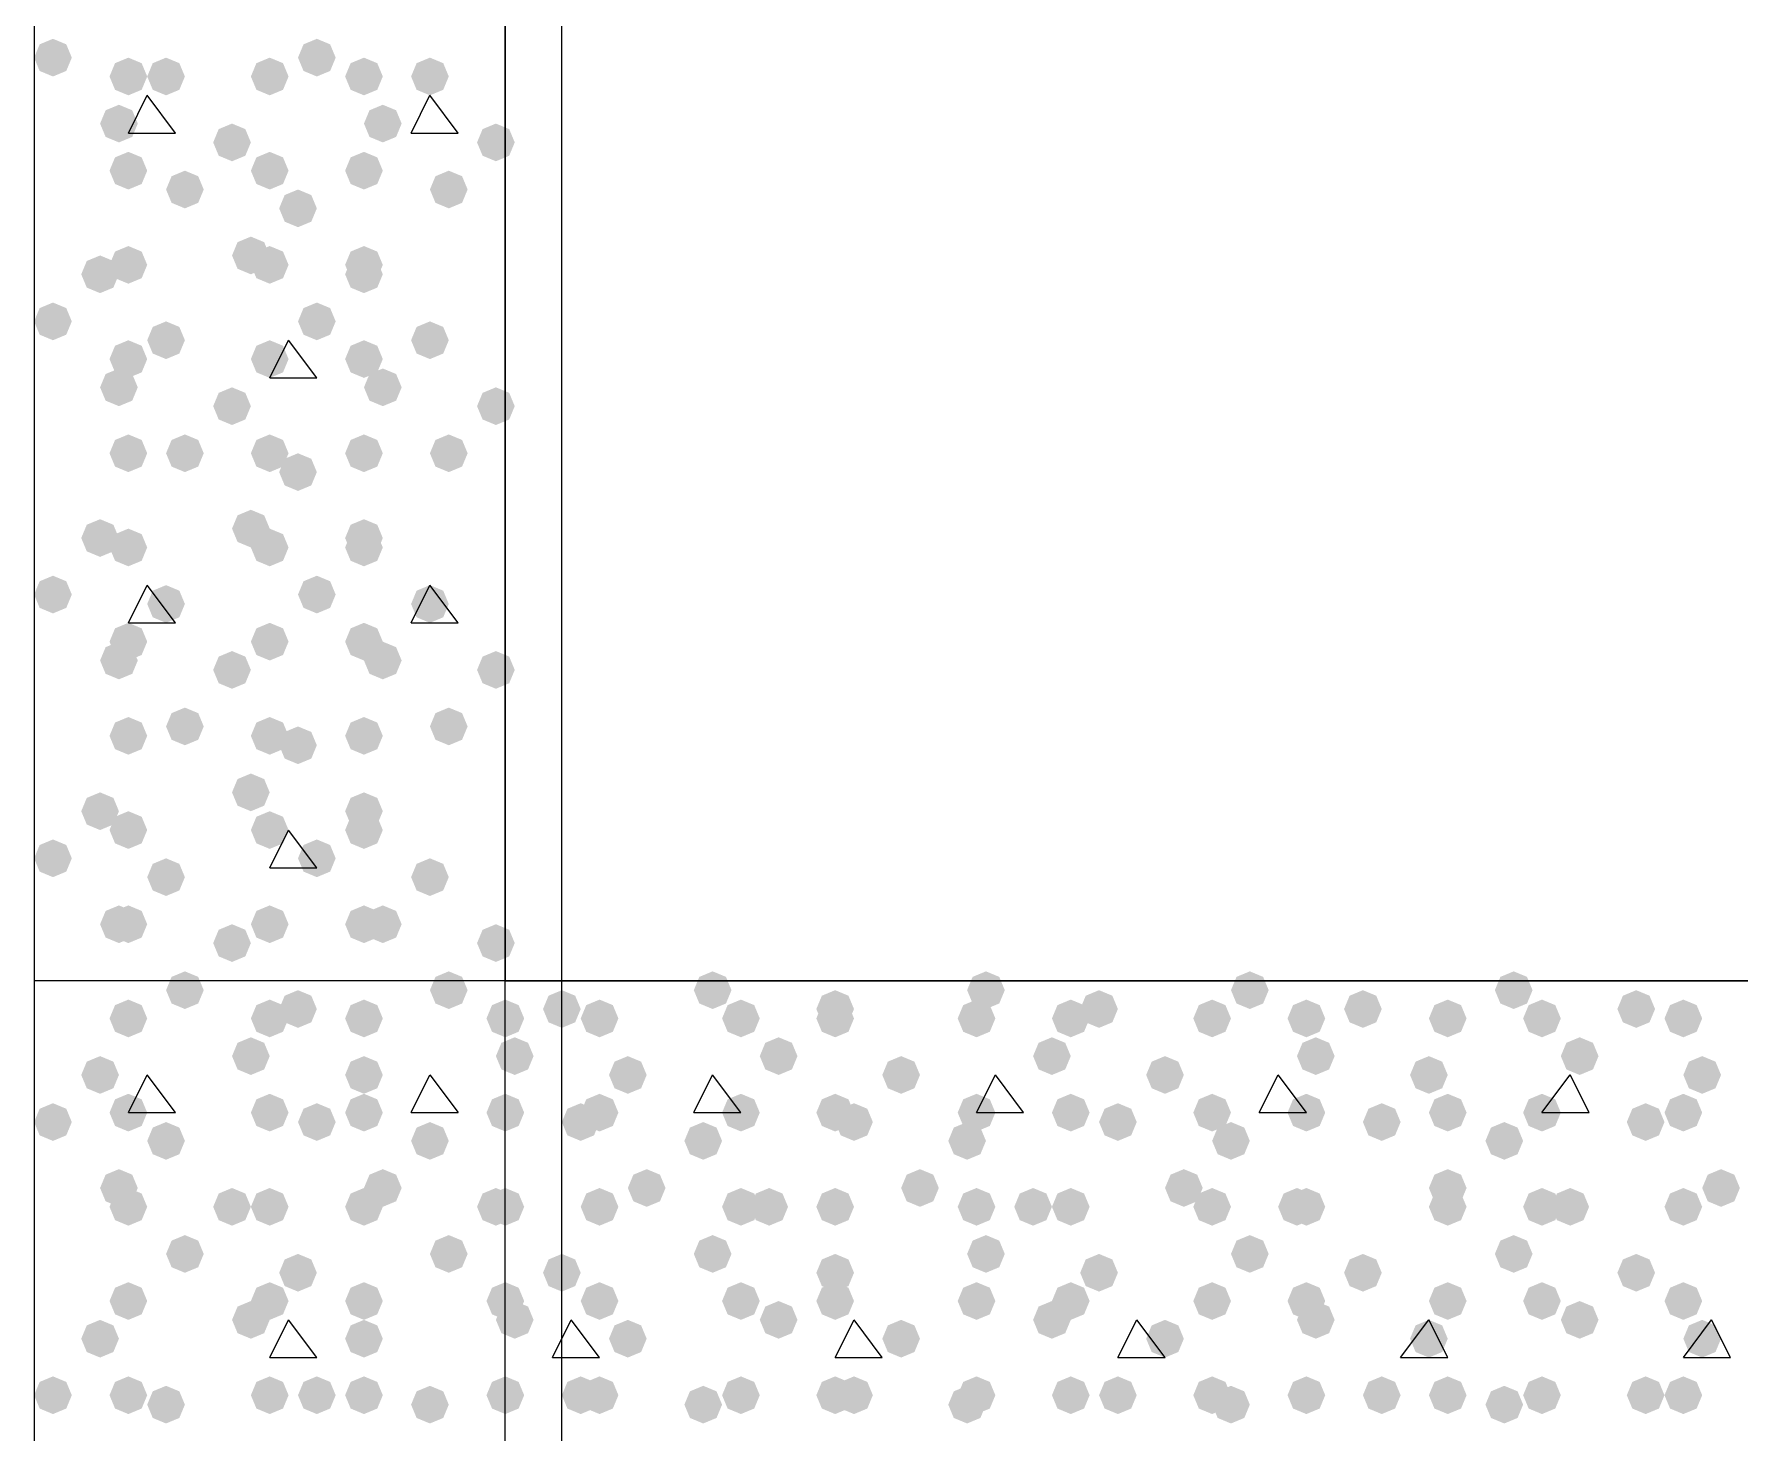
# Model space of a CAD drawing. Header units: millimetres. Extents: x 0 to 420, y 0 to 297.
# Drawn here: x 32.34 to 40.01, y 162.35 to 168.63 of the extents above; entities that cross this region are included whole.
import ezdxf

# ---------------------------------------------------------------- set-up
doc = ezdxf.new("R2010")
doc.units = ezdxf.units.MM
doc.layers.get('0').update_dxf_attribs({"linetype": 'CONTINUOUS'})

msp = doc.modelspace()

# ---------------------------------------------------------------- hatches: boundary and pattern name
at = {"true_color": 0x000008}
for points in [[(32.512, 168.529), (32.487129, 168.469204), (32.427333, 168.444333), (32.367538, 168.469204), (32.342667, 168.529), (32.367537, 168.588796), (32.427333, 168.613667), (32.487129, 168.588796)], [(33.697333, 168.529), (33.672463, 168.469204), (33.612667, 168.444333), (33.552871, 168.469204), (33.528, 168.529), (33.552871, 168.588796), (33.612667, 168.613667), (33.672462, 168.588796)], [(32.850667, 168.444333), (32.825796, 168.384537), (32.766, 168.359667), (32.706204, 168.384537), (32.681333, 168.444333), (32.706204, 168.504129), (32.766, 168.529), (32.825796, 168.504129)], [(33.02, 168.444333), (32.995129, 168.384537), (32.935333, 168.359667), (32.875538, 168.384537), (32.850667, 168.444333), (32.875537, 168.504129), (32.935333, 168.529), (32.995129, 168.504129)], [(33.485667, 168.444333), (33.460796, 168.384537), (33.401, 168.359667), (33.341204, 168.384537), (33.316333, 168.444333), (33.341204, 168.504129), (33.401, 168.529), (33.460796, 168.504129)], [(33.909, 168.444333), (33.884129, 168.384537), (33.824333, 168.359667), (33.764538, 168.384537), (33.739667, 168.444333), (33.764537, 168.504129), (33.824333, 168.529), (33.884129, 168.504129)], [(34.205333, 168.444333), (34.180463, 168.384537), (34.120667, 168.359667), (34.060871, 168.384537), (34.036, 168.444333), (34.060871, 168.504129), (34.120667, 168.529), (34.180462, 168.504129)], [(32.808333, 168.232667), (32.783463, 168.172871), (32.723667, 168.148), (32.663871, 168.172871), (32.639, 168.232667), (32.663871, 168.292462), (32.723667, 168.317333), (32.783462, 168.292463)], [(33.993667, 168.232667), (33.968796, 168.172871), (33.909, 168.148), (33.849204, 168.172871), (33.824333, 168.232667), (33.849204, 168.292462), (33.909, 168.317333), (33.968796, 168.292463)], [(33.316333, 168.148), (33.291463, 168.088204), (33.231667, 168.063333), (33.171871, 168.088204), (33.147, 168.148), (33.171871, 168.207796), (33.231667, 168.232667), (33.291462, 168.207796)], [(34.501667, 168.148), (34.476796, 168.088204), (34.417, 168.063333), (34.357204, 168.088204), (34.332333, 168.148), (34.357204, 168.207796), (34.417, 168.232667), (34.476796, 168.207796)], [(32.850667, 168.021), (32.825796, 167.961204), (32.766, 167.936333), (32.706204, 167.961204), (32.681333, 168.021), (32.706204, 168.080796), (32.766, 168.105667), (32.825796, 168.080796)], [(33.485667, 168.021), (33.460796, 167.961204), (33.401, 167.936333), (33.341204, 167.961204), (33.316333, 168.021), (33.341204, 168.080796), (33.401, 168.105667), (33.460796, 168.080796)], [(33.909, 168.021), (33.884129, 167.961204), (33.824333, 167.936333), (33.764538, 167.961204), (33.739667, 168.021), (33.764537, 168.080796), (33.824333, 168.105667), (33.884129, 168.080796)], [(33.104667, 167.936333), (33.079796, 167.876537), (33.02, 167.851667), (32.960204, 167.876537), (32.935333, 167.936333), (32.960204, 167.996129), (33.02, 168.021), (33.079796, 167.996129)], [(34.29, 167.936333), (34.265129, 167.876537), (34.205333, 167.851667), (34.145538, 167.876537), (34.120667, 167.936333), (34.145537, 167.996129), (34.205333, 168.021), (34.265129, 167.996129)], [(33.612667, 167.851667), (33.587796, 167.791871), (33.528, 167.767), (33.468204, 167.791871), (33.443333, 167.851667), (33.468204, 167.911462), (33.528, 167.936333), (33.587796, 167.911463)], [(32.850667, 167.597667), (32.825796, 167.537871), (32.766, 167.513), (32.706204, 167.537871), (32.681333, 167.597667), (32.706204, 167.657462), (32.766, 167.682333), (32.825796, 167.657463)], [(33.401, 167.64), (33.376129, 167.580204), (33.316333, 167.555333), (33.256537, 167.580204), (33.231667, 167.64), (33.256537, 167.699796), (33.316333, 167.724667), (33.376129, 167.699796)], [(33.485667, 167.597667), (33.460796, 167.537871), (33.401, 167.513), (33.341204, 167.537871), (33.316333, 167.597667), (33.341204, 167.657462), (33.401, 167.682333), (33.460796, 167.657463)], [(33.909, 167.597667), (33.884129, 167.537871), (33.824333, 167.513), (33.764538, 167.537871), (33.739667, 167.597667), (33.764537, 167.657462), (33.824333, 167.682333), (33.884129, 167.657463)], [(32.723667, 167.555333), (32.698796, 167.495537), (32.639, 167.470667), (32.579204, 167.495537), (32.554333, 167.555333), (32.579204, 167.615129), (32.639, 167.64), (32.698796, 167.615129)], [(33.909, 167.555333), (33.884129, 167.495537), (33.824333, 167.470667), (33.764538, 167.495537), (33.739667, 167.555333), (33.764537, 167.615129), (33.824333, 167.64), (33.884129, 167.615129)], [(32.512, 167.343667), (32.487129, 167.283871), (32.427333, 167.259), (32.367538, 167.283871), (32.342667, 167.343667), (32.367537, 167.403462), (32.427333, 167.428333), (32.487129, 167.403463)], [(33.697333, 167.343667), (33.672463, 167.283871), (33.612667, 167.259), (33.552871, 167.283871), (33.528, 167.343667), (33.552871, 167.403462), (33.612667, 167.428333), (33.672462, 167.403463)], [(33.02, 167.259), (32.995129, 167.199204), (32.935333, 167.174333), (32.875538, 167.199204), (32.850667, 167.259), (32.875537, 167.318796), (32.935333, 167.343667), (32.995129, 167.318796)], [(34.205333, 167.259), (34.180463, 167.199204), (34.120667, 167.174333), (34.060871, 167.199204), (34.036, 167.259), (34.060871, 167.318796), (34.120667, 167.343667), (34.180462, 167.318796)], [(32.850667, 167.174333), (32.825796, 167.114537), (32.766, 167.089667), (32.706204, 167.114537), (32.681333, 167.174333), (32.706204, 167.234129), (32.766, 167.259), (32.825796, 167.234129)], [(33.485667, 167.174333), (33.460796, 167.114537), (33.401, 167.089667), (33.341204, 167.114537), (33.316333, 167.174333), (33.341204, 167.234129), (33.401, 167.259), (33.460796, 167.234129)], [(33.909, 167.174333), (33.884129, 167.114537), (33.824333, 167.089667), (33.764538, 167.114537), (33.739667, 167.174333), (33.764537, 167.234129), (33.824333, 167.259), (33.884129, 167.234129)], [(32.808333, 167.047333), (32.783463, 166.987537), (32.723667, 166.962667), (32.663871, 166.987537), (32.639, 167.047333), (32.663871, 167.107129), (32.723667, 167.132), (32.783462, 167.107129)], [(33.993667, 167.047333), (33.968796, 166.987537), (33.909, 166.962667), (33.849204, 166.987537), (33.824333, 167.047333), (33.849204, 167.107129), (33.909, 167.132), (33.968796, 167.107129)], [(33.316333, 166.962667), (33.291463, 166.902871), (33.231667, 166.878), (33.171871, 166.902871), (33.147, 166.962667), (33.171871, 167.022462), (33.231667, 167.047333), (33.291462, 167.022463)], [(34.501667, 166.962667), (34.476796, 166.902871), (34.417, 166.878), (34.357204, 166.902871), (34.332333, 166.962667), (34.357204, 167.022462), (34.417, 167.047333), (34.476796, 167.022463)], [(32.850667, 166.751), (32.825796, 166.691204), (32.766, 166.666333), (32.706204, 166.691204), (32.681333, 166.751), (32.706204, 166.810796), (32.766, 166.835667), (32.825796, 166.810796)], [(33.104667, 166.751), (33.079796, 166.691204), (33.02, 166.666333), (32.960204, 166.691204), (32.935333, 166.751), (32.960204, 166.810796), (33.02, 166.835667), (33.079796, 166.810796)], [(33.485667, 166.751), (33.460796, 166.691204), (33.401, 166.666333), (33.341204, 166.691204), (33.316333, 166.751), (33.341204, 166.810796), (33.401, 166.835667), (33.460796, 166.810796)], [(33.909, 166.751), (33.884129, 166.691204), (33.824333, 166.666333), (33.764538, 166.691204), (33.739667, 166.751), (33.764537, 166.810796), (33.824333, 166.835667), (33.884129, 166.810796)], [(34.29, 166.751), (34.265129, 166.691204), (34.205333, 166.666333), (34.145538, 166.691204), (34.120667, 166.751), (34.145537, 166.810796), (34.205333, 166.835667), (34.265129, 166.810796)], [(33.612667, 166.666333), (33.587796, 166.606537), (33.528, 166.581667), (33.468204, 166.606537), (33.443333, 166.666333), (33.468204, 166.726129), (33.528, 166.751), (33.587796, 166.726129)], [(32.723667, 166.37), (32.698796, 166.310204), (32.639, 166.285333), (32.579204, 166.310204), (32.554333, 166.37), (32.579204, 166.429796), (32.639, 166.454667), (32.698796, 166.429796)], [(33.401, 166.412333), (33.376129, 166.352537), (33.316333, 166.327667), (33.256537, 166.352537), (33.231667, 166.412333), (33.256537, 166.472129), (33.316333, 166.497), (33.376129, 166.472129)], [(33.909, 166.37), (33.884129, 166.310204), (33.824333, 166.285333), (33.764538, 166.310204), (33.739667, 166.37), (33.764537, 166.429796), (33.824333, 166.454667), (33.884129, 166.429796)], [(32.850667, 166.327667), (32.825796, 166.267871), (32.766, 166.243), (32.706204, 166.267871), (32.681333, 166.327667), (32.706204, 166.387462), (32.766, 166.412333), (32.825796, 166.387463)], [(33.485667, 166.327667), (33.460796, 166.267871), (33.401, 166.243), (33.341204, 166.267871), (33.316333, 166.327667), (33.341204, 166.387462), (33.401, 166.412333), (33.460796, 166.387463)], [(33.909, 166.327667), (33.884129, 166.267871), (33.824333, 166.243), (33.764538, 166.267871), (33.739667, 166.327667), (33.764537, 166.387462), (33.824333, 166.412333), (33.884129, 166.387463)], [(32.512, 166.116), (32.487129, 166.056204), (32.427333, 166.031333), (32.367538, 166.056204), (32.342667, 166.116), (32.367537, 166.175796), (32.427333, 166.200667), (32.487129, 166.175796)], [(33.697333, 166.116), (33.672463, 166.056204), (33.612667, 166.031333), (33.552871, 166.056204), (33.528, 166.116), (33.552871, 166.175796), (33.612667, 166.200667), (33.672462, 166.175796)], [(33.02, 166.073667), (32.995129, 166.013871), (32.935333, 165.989), (32.875538, 166.013871), (32.850667, 166.073667), (32.875537, 166.133462), (32.935333, 166.158333), (32.995129, 166.133463)], [(34.205333, 166.073667), (34.180463, 166.013871), (34.120667, 165.989), (34.060871, 166.013871), (34.036, 166.073667), (34.060871, 166.133462), (34.120667, 166.158333), (34.180462, 166.133463)], [(32.850667, 165.904333), (32.825796, 165.844538), (32.766, 165.819667), (32.706204, 165.844538), (32.681333, 165.904333), (32.706204, 165.964129), (32.766, 165.989), (32.825796, 165.964129)], [(33.485667, 165.904333), (33.460796, 165.844538), (33.401, 165.819667), (33.341204, 165.844538), (33.316333, 165.904333), (33.341204, 165.964129), (33.401, 165.989), (33.460796, 165.964129)], [(33.909, 165.904333), (33.884129, 165.844538), (33.824333, 165.819667), (33.764538, 165.844538), (33.739667, 165.904333), (33.764537, 165.964129), (33.824333, 165.989), (33.884129, 165.964129)], [(32.808333, 165.819667), (32.783463, 165.759871), (32.723667, 165.735), (32.663871, 165.759871), (32.639, 165.819667), (32.663871, 165.879462), (32.723667, 165.904333), (32.783462, 165.879463)], [(33.993667, 165.819667), (33.968796, 165.759871), (33.909, 165.735), (33.849204, 165.759871), (33.824333, 165.819667), (33.849204, 165.879462), (33.909, 165.904333), (33.968796, 165.879463)], [(33.316333, 165.777333), (33.291463, 165.717537), (33.231667, 165.692667), (33.171871, 165.717537), (33.147, 165.777333), (33.171871, 165.837129), (33.231667, 165.862), (33.291462, 165.837129)], [(34.501667, 165.777333), (34.476796, 165.717537), (34.417, 165.692667), (34.357204, 165.717537), (34.332333, 165.777333), (34.357204, 165.837129), (34.417, 165.862), (34.476796, 165.837129)], [(33.104667, 165.523333), (33.079796, 165.463537), (33.02, 165.438667), (32.960204, 165.463537), (32.935333, 165.523333), (32.960204, 165.583129), (33.02, 165.608), (33.079796, 165.583129)], [(34.29, 165.523333), (34.265129, 165.463537), (34.205333, 165.438667), (34.145538, 165.463537), (34.120667, 165.523333), (34.145537, 165.583129), (34.205333, 165.608), (34.265129, 165.583129)], [(32.850667, 165.481), (32.825796, 165.421204), (32.766, 165.396333), (32.706204, 165.421204), (32.681333, 165.481), (32.706204, 165.540796), (32.766, 165.565667), (32.825796, 165.540796)], [(33.485667, 165.481), (33.460796, 165.421204), (33.401, 165.396333), (33.341204, 165.421204), (33.316333, 165.481), (33.341204, 165.540796), (33.401, 165.565667), (33.460796, 165.540796)], [(33.612667, 165.438667), (33.587796, 165.378871), (33.528, 165.354), (33.468204, 165.378871), (33.443333, 165.438667), (33.468204, 165.498462), (33.528, 165.523333), (33.587796, 165.498463)], [(33.909, 165.481), (33.884129, 165.421204), (33.824333, 165.396333), (33.764538, 165.421204), (33.739667, 165.481), (33.764537, 165.540796), (33.824333, 165.565667), (33.884129, 165.540796)], [(33.401, 165.227), (33.376129, 165.167204), (33.316333, 165.142333), (33.256537, 165.167204), (33.231667, 165.227), (33.256537, 165.286796), (33.316333, 165.311667), (33.376129, 165.286796)], [(32.723667, 165.142333), (32.698796, 165.082537), (32.639, 165.057667), (32.579204, 165.082537), (32.554333, 165.142333), (32.579204, 165.202129), (32.639, 165.227), (32.698796, 165.202129)], [(33.909, 165.142333), (33.884129, 165.082537), (33.824333, 165.057667), (33.764538, 165.082537), (33.739667, 165.142333), (33.764537, 165.202129), (33.824333, 165.227), (33.884129, 165.202129)], [(32.850667, 165.057667), (32.825796, 164.997871), (32.766, 164.973), (32.706204, 164.997871), (32.681333, 165.057667), (32.706204, 165.117462), (32.766, 165.142333), (32.825796, 165.117463)], [(33.485667, 165.057667), (33.460796, 164.997871), (33.401, 164.973), (33.341204, 164.997871), (33.316333, 165.057667), (33.341204, 165.117462), (33.401, 165.142333), (33.460796, 165.117463)], [(33.909, 165.057667), (33.884129, 164.997871), (33.824333, 164.973), (33.764538, 164.997871), (33.739667, 165.057667), (33.764537, 165.117462), (33.824333, 165.142333), (33.884129, 165.117463)], [(32.512, 164.930667), (32.487129, 164.870871), (32.427333, 164.846), (32.367538, 164.870871), (32.342667, 164.930667), (32.367537, 164.990462), (32.427333, 165.015333), (32.487129, 164.990463)], [(33.697333, 164.930667), (33.672463, 164.870871), (33.612667, 164.846), (33.552871, 164.870871), (33.528, 164.930667), (33.552871, 164.990462), (33.612667, 165.015333), (33.672462, 164.990463)], [(33.02, 164.846), (32.995129, 164.786204), (32.935333, 164.761333), (32.875538, 164.786204), (32.850667, 164.846), (32.875537, 164.905796), (32.935333, 164.930667), (32.995129, 164.905796)], [(34.205333, 164.846), (34.180463, 164.786204), (34.120667, 164.761333), (34.060871, 164.786204), (34.036, 164.846), (34.060871, 164.905796), (34.120667, 164.930667), (34.180462, 164.905796)], [(32.808333, 164.634333), (32.783463, 164.574537), (32.723667, 164.549667), (32.663871, 164.574537), (32.639, 164.634333), (32.663871, 164.694129), (32.723667, 164.719), (32.783462, 164.694129)], [(32.850667, 164.634333), (32.825796, 164.574537), (32.766, 164.549667), (32.706204, 164.574537), (32.681333, 164.634333), (32.706204, 164.694129), (32.766, 164.719), (32.825796, 164.694129)], [(33.485667, 164.634333), (33.460796, 164.574537), (33.401, 164.549667), (33.341204, 164.574537), (33.316333, 164.634333), (33.341204, 164.694129), (33.401, 164.719), (33.460796, 164.694129)], [(33.909, 164.634333), (33.884129, 164.574537), (33.824333, 164.549667), (33.764538, 164.574537), (33.739667, 164.634333), (33.764537, 164.694129), (33.824333, 164.719), (33.884129, 164.694129)], [(33.993667, 164.634333), (33.968796, 164.574537), (33.909, 164.549667), (33.849204, 164.574537), (33.824333, 164.634333), (33.849204, 164.694129), (33.909, 164.719), (33.968796, 164.694129)], [(33.316333, 164.549667), (33.291463, 164.489871), (33.231667, 164.465), (33.171871, 164.489871), (33.147, 164.549667), (33.171871, 164.609462), (33.231667, 164.634333), (33.291462, 164.609463)], [(34.501667, 164.549667), (34.476796, 164.489871), (34.417, 164.465), (34.357204, 164.489871), (34.332333, 164.549667), (34.357204, 164.609462), (34.417, 164.634333), (34.476796, 164.609463)], [(35.475333, 164.338), (35.450463, 164.278204), (35.390667, 164.253333), (35.330871, 164.278204), (35.306, 164.338), (35.330871, 164.397796), (35.390667, 164.422667), (35.450462, 164.397796)], [(36.703, 164.338), (36.678129, 164.278204), (36.618333, 164.253333), (36.558538, 164.278204), (36.533667, 164.338), (36.558537, 164.397796), (36.618333, 164.422667), (36.678129, 164.397796)], [(37.888333, 164.338), (37.863463, 164.278204), (37.803667, 164.253333), (37.743871, 164.278204), (37.719, 164.338), (37.743871, 164.397796), (37.803667, 164.422667), (37.863462, 164.397796)], [(39.073667, 164.338), (39.048796, 164.278204), (38.989, 164.253333), (38.929204, 164.278204), (38.904333, 164.338), (38.929204, 164.397796), (38.989, 164.422667), (39.048796, 164.397796)], [(34.544, 164.211), (34.519129, 164.151204), (34.459333, 164.126333), (34.399538, 164.151204), (34.374667, 164.211), (34.399537, 164.270796), (34.459333, 164.295667), (34.519129, 164.270796)], [(34.798, 164.253333), (34.773129, 164.193537), (34.713333, 164.168667), (34.653537, 164.193537), (34.628667, 164.253333), (34.653537, 164.313129), (34.713333, 164.338), (34.773129, 164.313129)], [(34.967333, 164.211), (34.942463, 164.151204), (34.882667, 164.126333), (34.822871, 164.151204), (34.798, 164.211), (34.822871, 164.270796), (34.882667, 164.295667), (34.942462, 164.270796)], [(35.602333, 164.211), (35.577463, 164.151204), (35.517667, 164.126333), (35.457871, 164.151204), (35.433, 164.211), (35.457871, 164.270796), (35.517667, 164.295667), (35.577462, 164.270796)], [(36.025667, 164.253333), (36.000796, 164.193537), (35.941, 164.168667), (35.881204, 164.193537), (35.856333, 164.253333), (35.881204, 164.313129), (35.941, 164.338), (36.000796, 164.313129)], [(36.025667, 164.211), (36.000796, 164.151204), (35.941, 164.126333), (35.881204, 164.151204), (35.856333, 164.211), (35.881204, 164.270796), (35.941, 164.295667), (36.000796, 164.270796)], [(36.660667, 164.211), (36.635796, 164.151204), (36.576, 164.126333), (36.516204, 164.151204), (36.491333, 164.211), (36.516204, 164.270796), (36.576, 164.295667), (36.635796, 164.270796)], [(37.084, 164.211), (37.059129, 164.151204), (36.999333, 164.126333), (36.939538, 164.151204), (36.914667, 164.211), (36.939537, 164.270796), (36.999333, 164.295667), (37.059129, 164.270796)], [(37.211, 164.253333), (37.186129, 164.193537), (37.126333, 164.168667), (37.066537, 164.193537), (37.041667, 164.253333), (37.066537, 164.313129), (37.126333, 164.338), (37.186129, 164.313129)], [(37.719, 164.211), (37.694129, 164.151204), (37.634333, 164.126333), (37.574538, 164.151204), (37.549667, 164.211), (37.574537, 164.270796), (37.634333, 164.295667), (37.694129, 164.270796)], [(38.142333, 164.211), (38.117463, 164.151204), (38.057667, 164.126333), (37.997871, 164.151204), (37.973, 164.211), (37.997871, 164.270796), (38.057667, 164.295667), (38.117462, 164.270796)], [(38.396333, 164.253333), (38.371463, 164.193537), (38.311667, 164.168667), (38.251871, 164.193537), (38.227, 164.253333), (38.251871, 164.313129), (38.311667, 164.338), (38.371462, 164.313129)], [(38.777333, 164.211), (38.752463, 164.151204), (38.692667, 164.126333), (38.632871, 164.151204), (38.608, 164.211), (38.632871, 164.270796), (38.692667, 164.295667), (38.752462, 164.270796)], [(39.200667, 164.211), (39.175796, 164.151204), (39.116, 164.126333), (39.056204, 164.151204), (39.031333, 164.211), (39.056204, 164.270796), (39.116, 164.295667), (39.175796, 164.270796)], [(39.624, 164.253333), (39.599129, 164.193537), (39.539333, 164.168667), (39.479538, 164.193537), (39.454667, 164.253333), (39.479537, 164.313129), (39.539333, 164.338), (39.599129, 164.313129)], [(39.835667, 164.211), (39.810796, 164.151204), (39.751, 164.126333), (39.691204, 164.151204), (39.666333, 164.211), (39.691204, 164.270796), (39.751, 164.295667), (39.810796, 164.270796)], [(34.586333, 164.041667), (34.561462, 163.981871), (34.501667, 163.957), (34.441871, 163.981871), (34.417, 164.041667), (34.441871, 164.101462), (34.501667, 164.126333), (34.561462, 164.101463)], [(35.771667, 164.041667), (35.746796, 163.981871), (35.687, 163.957), (35.627204, 163.981871), (35.602333, 164.041667), (35.627204, 164.101462), (35.687, 164.126333), (35.746796, 164.101463)], [(36.999333, 164.041667), (36.974462, 163.981871), (36.914667, 163.957), (36.854871, 163.981871), (36.83, 164.041667), (36.854871, 164.101462), (36.914667, 164.126333), (36.974462, 164.101463)], [(38.184667, 164.041667), (38.159796, 163.981871), (38.1, 163.957), (38.040204, 163.981871), (38.015333, 164.041667), (38.040204, 164.101462), (38.1, 164.126333), (38.159796, 164.101463)], [(39.37, 164.041667), (39.345129, 163.981871), (39.285333, 163.957), (39.225538, 163.981871), (39.200667, 164.041667), (39.225537, 164.101462), (39.285333, 164.126333), (39.345129, 164.101463)], [(35.094333, 163.957), (35.069462, 163.897204), (35.009667, 163.872333), (34.949871, 163.897204), (34.925, 163.957), (34.949871, 164.016796), (35.009667, 164.041667), (35.069462, 164.016796)], [(36.322, 163.957), (36.297129, 163.897204), (36.237333, 163.872333), (36.177538, 163.897204), (36.152667, 163.957), (36.177537, 164.016796), (36.237333, 164.041667), (36.297129, 164.016796)], [(37.507333, 163.957), (37.482463, 163.897204), (37.422667, 163.872333), (37.362871, 163.897204), (37.338, 163.957), (37.362871, 164.016796), (37.422667, 164.041667), (37.482462, 164.016796)], [(38.692667, 163.957), (38.667796, 163.897204), (38.608, 163.872333), (38.548204, 163.897204), (38.523333, 163.957), (38.548204, 164.016796), (38.608, 164.041667), (38.667796, 164.016796)], [(39.920333, 163.957), (39.895463, 163.897204), (39.835667, 163.872333), (39.775871, 163.897204), (39.751, 163.957), (39.775871, 164.016796), (39.835667, 164.041667), (39.895462, 164.016796)], [(34.544, 163.787667), (34.519129, 163.727871), (34.459333, 163.703), (34.399538, 163.727871), (34.374667, 163.787667), (34.399537, 163.847462), (34.459333, 163.872333), (34.519129, 163.847463)], [(34.882667, 163.745333), (34.857796, 163.685537), (34.798, 163.660667), (34.738204, 163.685537), (34.713333, 163.745333), (34.738204, 163.805129), (34.798, 163.83), (34.857796, 163.805129)], [(34.967333, 163.787667), (34.942463, 163.727871), (34.882667, 163.703), (34.822871, 163.727871), (34.798, 163.787667), (34.822871, 163.847462), (34.882667, 163.872333), (34.942462, 163.847463)], [(35.602333, 163.787667), (35.577463, 163.727871), (35.517667, 163.703), (35.457871, 163.727871), (35.433, 163.787667), (35.457871, 163.847462), (35.517667, 163.872333), (35.577462, 163.847463)], [(36.025667, 163.787667), (36.000796, 163.727871), (35.941, 163.703), (35.881204, 163.727871), (35.856333, 163.787667), (35.881204, 163.847462), (35.941, 163.872333), (36.000796, 163.847463)], [(36.110333, 163.745333), (36.085463, 163.685537), (36.025667, 163.660667), (35.965871, 163.685537), (35.941, 163.745333), (35.965871, 163.805129), (36.025667, 163.83), (36.085462, 163.805129)], [(36.660667, 163.787667), (36.635796, 163.727871), (36.576, 163.703), (36.516204, 163.727871), (36.491333, 163.787667), (36.516204, 163.847462), (36.576, 163.872333), (36.635796, 163.847463)], [(37.084, 163.787667), (37.059129, 163.727871), (36.999333, 163.703), (36.939538, 163.727871), (36.914667, 163.787667), (36.939537, 163.847462), (36.999333, 163.872333), (37.059129, 163.847463)], [(37.295667, 163.745333), (37.270796, 163.685537), (37.211, 163.660667), (37.151204, 163.685537), (37.126333, 163.745333), (37.151204, 163.805129), (37.211, 163.83), (37.270796, 163.805129)], [(37.719, 163.787667), (37.694129, 163.727871), (37.634333, 163.703), (37.574538, 163.727871), (37.549667, 163.787667), (37.574537, 163.847462), (37.634333, 163.872333), (37.694129, 163.847463)], [(38.142333, 163.787667), (38.117463, 163.727871), (38.057667, 163.703), (37.997871, 163.727871), (37.973, 163.787667), (37.997871, 163.847462), (38.057667, 163.872333), (38.117462, 163.847463)], [(38.481, 163.745333), (38.456129, 163.685537), (38.396333, 163.660667), (38.336537, 163.685537), (38.311667, 163.745333), (38.336537, 163.805129), (38.396333, 163.83), (38.456129, 163.805129)], [(38.777333, 163.787667), (38.752463, 163.727871), (38.692667, 163.703), (38.632871, 163.727871), (38.608, 163.787667), (38.632871, 163.847462), (38.692667, 163.872333), (38.752462, 163.847463)], [(39.200667, 163.787667), (39.175796, 163.727871), (39.116, 163.703), (39.056204, 163.727871), (39.031333, 163.787667), (39.056204, 163.847462), (39.116, 163.872333), (39.175796, 163.847463)], [(39.666333, 163.745333), (39.641462, 163.685537), (39.581667, 163.660667), (39.521871, 163.685537), (39.497, 163.745333), (39.521871, 163.805129), (39.581667, 163.83), (39.641462, 163.805129)], [(39.835667, 163.787667), (39.810796, 163.727871), (39.751, 163.703), (39.691204, 163.727871), (39.666333, 163.787667), (39.691204, 163.847462), (39.751, 163.872333), (39.810796, 163.847463)], [(35.433, 163.660667), (35.408129, 163.600871), (35.348333, 163.576), (35.288537, 163.600871), (35.263667, 163.660667), (35.288537, 163.720462), (35.348333, 163.745333), (35.408129, 163.720463)], [(36.618333, 163.660667), (36.593463, 163.600871), (36.533667, 163.576), (36.473871, 163.600871), (36.449, 163.660667), (36.473871, 163.720462), (36.533667, 163.745333), (36.593462, 163.720463)], [(37.803667, 163.660667), (37.778796, 163.600871), (37.719, 163.576), (37.659204, 163.600871), (37.634333, 163.660667), (37.659204, 163.720462), (37.719, 163.745333), (37.778796, 163.720463)], [(39.031333, 163.660667), (39.006462, 163.600871), (38.946667, 163.576), (38.886871, 163.600871), (38.862, 163.660667), (38.886871, 163.720462), (38.946667, 163.745333), (39.006462, 163.720463)], [(35.179, 163.449), (35.154129, 163.389204), (35.094333, 163.364333), (35.034538, 163.389204), (35.009667, 163.449), (35.034537, 163.508796), (35.094333, 163.533667), (35.154129, 163.508796)], [(36.406667, 163.449), (36.381796, 163.389204), (36.322, 163.364333), (36.262204, 163.389204), (36.237333, 163.449), (36.262204, 163.508796), (36.322, 163.533667), (36.381796, 163.508796)], [(37.592, 163.449), (37.567129, 163.389204), (37.507333, 163.364333), (37.447538, 163.389204), (37.422667, 163.449), (37.447537, 163.508796), (37.507333, 163.533667), (37.567129, 163.508796)], [(38.777333, 163.449), (38.752463, 163.389204), (38.692667, 163.364333), (38.632871, 163.389204), (38.608, 163.449), (38.632871, 163.508796), (38.692667, 163.533667), (38.752462, 163.508796)], [(40.005, 163.449), (39.980129, 163.389204), (39.920333, 163.364333), (39.860538, 163.389204), (39.835667, 163.449), (39.860537, 163.508796), (39.920333, 163.533667), (39.980129, 163.508796)], [(34.544, 163.364333), (34.519129, 163.304537), (34.459333, 163.279667), (34.399538, 163.304537), (34.374667, 163.364333), (34.399537, 163.424129), (34.459333, 163.449), (34.519129, 163.424129)], [(34.967333, 163.364333), (34.942463, 163.304537), (34.882667, 163.279667), (34.822871, 163.304537), (34.798, 163.364333), (34.822871, 163.424129), (34.882667, 163.449), (34.942462, 163.424129)], [(35.602333, 163.364333), (35.577463, 163.304537), (35.517667, 163.279667), (35.457871, 163.304537), (35.433, 163.364333), (35.457871, 163.424129), (35.517667, 163.449), (35.577462, 163.424129)], [(35.729333, 163.364333), (35.704462, 163.304537), (35.644667, 163.279667), (35.584871, 163.304537), (35.56, 163.364333), (35.584871, 163.424129), (35.644667, 163.449), (35.704462, 163.424129)], [(36.025667, 163.364333), (36.000796, 163.304537), (35.941, 163.279667), (35.881204, 163.304537), (35.856333, 163.364333), (35.881204, 163.424129), (35.941, 163.449), (36.000796, 163.424129)], [(36.660667, 163.364333), (36.635796, 163.304537), (36.576, 163.279667), (36.516204, 163.304537), (36.491333, 163.364333), (36.516204, 163.424129), (36.576, 163.449), (36.635796, 163.424129)], [(36.914667, 163.364333), (36.889796, 163.304537), (36.83, 163.279667), (36.770204, 163.304537), (36.745333, 163.364333), (36.770204, 163.424129), (36.83, 163.449), (36.889796, 163.424129)], [(37.084, 163.364333), (37.059129, 163.304537), (36.999333, 163.279667), (36.939538, 163.304537), (36.914667, 163.364333), (36.939537, 163.424129), (36.999333, 163.449), (37.059129, 163.424129)], [(37.719, 163.364333), (37.694129, 163.304537), (37.634333, 163.279667), (37.574538, 163.304537), (37.549667, 163.364333), (37.574537, 163.424129), (37.634333, 163.449), (37.694129, 163.424129)], [(38.1, 163.364333), (38.075129, 163.304537), (38.015333, 163.279667), (37.955538, 163.304537), (37.930667, 163.364333), (37.955537, 163.424129), (38.015333, 163.449), (38.075129, 163.424129)], [(38.142333, 163.364333), (38.117463, 163.304537), (38.057667, 163.279667), (37.997871, 163.304537), (37.973, 163.364333), (37.997871, 163.424129), (38.057667, 163.449), (38.117462, 163.424129)], [(38.777333, 163.364333), (38.752463, 163.304537), (38.692667, 163.279667), (38.632871, 163.304537), (38.608, 163.364333), (38.632871, 163.424129), (38.692667, 163.449), (38.752462, 163.424129)], [(39.200667, 163.364333), (39.175796, 163.304537), (39.116, 163.279667), (39.056204, 163.304537), (39.031333, 163.364333), (39.056204, 163.424129), (39.116, 163.449), (39.175796, 163.424129)], [(39.327667, 163.364333), (39.302796, 163.304537), (39.243, 163.279667), (39.183204, 163.304537), (39.158333, 163.364333), (39.183204, 163.424129), (39.243, 163.449), (39.302796, 163.424129)], [(39.835667, 163.364333), (39.810796, 163.304537), (39.751, 163.279667), (39.691204, 163.304537), (39.666333, 163.364333), (39.691204, 163.424129), (39.751, 163.449), (39.810796, 163.424129)], [(35.475333, 163.152667), (35.450463, 163.092871), (35.390667, 163.068), (35.330871, 163.092871), (35.306, 163.152667), (35.330871, 163.212462), (35.390667, 163.237333), (35.450462, 163.212463)], [(36.703, 163.152667), (36.678129, 163.092871), (36.618333, 163.068), (36.558538, 163.092871), (36.533667, 163.152667), (36.558537, 163.212462), (36.618333, 163.237333), (36.678129, 163.212463)], [(37.888333, 163.152667), (37.863463, 163.092871), (37.803667, 163.068), (37.743871, 163.092871), (37.719, 163.152667), (37.743871, 163.212462), (37.803667, 163.237333), (37.863462, 163.212463)], [(39.073667, 163.152667), (39.048796, 163.092871), (38.989, 163.068), (38.929204, 163.092871), (38.904333, 163.152667), (38.929204, 163.212462), (38.989, 163.237333), (39.048796, 163.212463)], [(34.798, 163.068), (34.773129, 163.008204), (34.713333, 162.983333), (34.653537, 163.008204), (34.628667, 163.068), (34.653537, 163.127796), (34.713333, 163.152667), (34.773129, 163.127796)], [(36.025667, 163.068), (36.000796, 163.008204), (35.941, 162.983333), (35.881204, 163.008204), (35.856333, 163.068), (35.881204, 163.127796), (35.941, 163.152667), (36.000796, 163.127796)], [(37.211, 163.068), (37.186129, 163.008204), (37.126333, 162.983333), (37.066537, 163.008204), (37.041667, 163.068), (37.066537, 163.127796), (37.126333, 163.152667), (37.186129, 163.127796)], [(38.396333, 163.068), (38.371463, 163.008204), (38.311667, 162.983333), (38.251871, 163.008204), (38.227, 163.068), (38.251871, 163.127796), (38.311667, 163.152667), (38.371462, 163.127796)], [(39.624, 163.068), (39.599129, 163.008204), (39.539333, 162.983333), (39.479538, 163.008204), (39.454667, 163.068), (39.479537, 163.127796), (39.539333, 163.152667), (39.599129, 163.127796)], [(34.544, 162.941), (34.519129, 162.881204), (34.459333, 162.856333), (34.399538, 162.881204), (34.374667, 162.941), (34.399537, 163.000796), (34.459333, 163.025667), (34.519129, 163.000796)], [(34.967333, 162.941), (34.942463, 162.881204), (34.882667, 162.856333), (34.822871, 162.881204), (34.798, 162.941), (34.822871, 163.000796), (34.882667, 163.025667), (34.942462, 163.000796)], [(35.602333, 162.941), (35.577463, 162.881204), (35.517667, 162.856333), (35.457871, 162.881204), (35.433, 162.941), (35.457871, 163.000796), (35.517667, 163.025667), (35.577462, 163.000796)], [(36.025667, 162.941), (36.000796, 162.881204), (35.941, 162.856333), (35.881204, 162.881204), (35.856333, 162.941), (35.881204, 163.000796), (35.941, 163.025667), (36.000796, 163.000796)], [(36.660667, 162.941), (36.635796, 162.881204), (36.576, 162.856333), (36.516204, 162.881204), (36.491333, 162.941), (36.516204, 163.000796), (36.576, 163.025667), (36.635796, 163.000796)], [(37.084, 162.941), (37.059129, 162.881204), (36.999333, 162.856333), (36.939538, 162.881204), (36.914667, 162.941), (36.939537, 163.000796), (36.999333, 163.025667), (37.059129, 163.000796)], [(37.719, 162.941), (37.694129, 162.881204), (37.634333, 162.856333), (37.574538, 162.881204), (37.549667, 162.941), (37.574537, 163.000796), (37.634333, 163.025667), (37.694129, 163.000796)], [(38.142333, 162.941), (38.117463, 162.881204), (38.057667, 162.856333), (37.997871, 162.881204), (37.973, 162.941), (37.997871, 163.000796), (38.057667, 163.025667), (38.117462, 163.000796)], [(38.777333, 162.941), (38.752463, 162.881204), (38.692667, 162.856333), (38.632871, 162.881204), (38.608, 162.941), (38.632871, 163.000796), (38.692667, 163.025667), (38.752462, 163.000796)], [(39.200667, 162.941), (39.175796, 162.881204), (39.116, 162.856333), (39.056204, 162.881204), (39.031333, 162.941), (39.056204, 163.000796), (39.116, 163.025667), (39.175796, 163.000796)], [(39.835667, 162.941), (39.810796, 162.881204), (39.751, 162.856333), (39.691204, 162.881204), (39.666333, 162.941), (39.691204, 163.000796), (39.751, 163.025667), (39.810796, 163.000796)], [(34.586333, 162.856333), (34.561462, 162.796537), (34.501667, 162.771667), (34.441871, 162.796537), (34.417, 162.856333), (34.441871, 162.916129), (34.501667, 162.941), (34.561462, 162.916129)], [(35.771667, 162.856333), (35.746796, 162.796537), (35.687, 162.771667), (35.627204, 162.796537), (35.602333, 162.856333), (35.627204, 162.916129), (35.687, 162.941), (35.746796, 162.916129)], [(36.999333, 162.856333), (36.974462, 162.796537), (36.914667, 162.771667), (36.854871, 162.796537), (36.83, 162.856333), (36.854871, 162.916129), (36.914667, 162.941), (36.974462, 162.916129)], [(38.184667, 162.856333), (38.159796, 162.796537), (38.1, 162.771667), (38.040204, 162.796537), (38.015333, 162.856333), (38.040204, 162.916129), (38.1, 162.941), (38.159796, 162.916129)], [(39.37, 162.856333), (39.345129, 162.796537), (39.285333, 162.771667), (39.225538, 162.796537), (39.200667, 162.856333), (39.225537, 162.916129), (39.285333, 162.941), (39.345129, 162.916129)], [(35.094333, 162.771667), (35.069462, 162.711871), (35.009667, 162.687), (34.949871, 162.711871), (34.925, 162.771667), (34.949871, 162.831462), (35.009667, 162.856333), (35.069462, 162.831463)], [(36.322, 162.771667), (36.297129, 162.711871), (36.237333, 162.687), (36.177538, 162.711871), (36.152667, 162.771667), (36.177537, 162.831462), (36.237333, 162.856333), (36.297129, 162.831463)], [(37.507333, 162.771667), (37.482463, 162.711871), (37.422667, 162.687), (37.362871, 162.711871), (37.338, 162.771667), (37.362871, 162.831462), (37.422667, 162.856333), (37.482462, 162.831463)], [(38.692667, 162.771667), (38.667796, 162.711871), (38.608, 162.687), (38.548204, 162.711871), (38.523333, 162.771667), (38.548204, 162.831462), (38.608, 162.856333), (38.667796, 162.831463)], [(39.920333, 162.771667), (39.895463, 162.711871), (39.835667, 162.687), (39.775871, 162.711871), (39.751, 162.771667), (39.775871, 162.831462), (39.835667, 162.856333), (39.895462, 162.831463)], [(34.544, 162.517667), (34.519129, 162.457871), (34.459333, 162.433), (34.399538, 162.457871), (34.374667, 162.517667), (34.399537, 162.577462), (34.459333, 162.602333), (34.519129, 162.577463)], [(34.882667, 162.517667), (34.857796, 162.457871), (34.798, 162.433), (34.738204, 162.457871), (34.713333, 162.517667), (34.738204, 162.577462), (34.798, 162.602333), (34.857796, 162.577463)], [(34.967333, 162.517667), (34.942463, 162.457871), (34.882667, 162.433), (34.822871, 162.457871), (34.798, 162.517667), (34.822871, 162.577462), (34.882667, 162.602333), (34.942462, 162.577463)], [(35.602333, 162.517667), (35.577463, 162.457871), (35.517667, 162.433), (35.457871, 162.457871), (35.433, 162.517667), (35.457871, 162.577462), (35.517667, 162.602333), (35.577462, 162.577463)], [(36.025667, 162.517667), (36.000796, 162.457871), (35.941, 162.433), (35.881204, 162.457871), (35.856333, 162.517667), (35.881204, 162.577462), (35.941, 162.602333), (36.000796, 162.577463)], [(36.110333, 162.517667), (36.085463, 162.457871), (36.025667, 162.433), (35.965871, 162.457871), (35.941, 162.517667), (35.965871, 162.577462), (36.025667, 162.602333), (36.085462, 162.577463)], [(36.660667, 162.517667), (36.635796, 162.457871), (36.576, 162.433), (36.516204, 162.457871), (36.491333, 162.517667), (36.516204, 162.577462), (36.576, 162.602333), (36.635796, 162.577463)], [(37.084, 162.517667), (37.059129, 162.457871), (36.999333, 162.433), (36.939538, 162.457871), (36.914667, 162.517667), (36.939537, 162.577462), (36.999333, 162.602333), (37.059129, 162.577463)], [(37.295667, 162.517667), (37.270796, 162.457871), (37.211, 162.433), (37.151204, 162.457871), (37.126333, 162.517667), (37.151204, 162.577462), (37.211, 162.602333), (37.270796, 162.577463)], [(37.719, 162.517667), (37.694129, 162.457871), (37.634333, 162.433), (37.574538, 162.457871), (37.549667, 162.517667), (37.574537, 162.577462), (37.634333, 162.602333), (37.694129, 162.577463)], [(38.142333, 162.517667), (38.117463, 162.457871), (38.057667, 162.433), (37.997871, 162.457871), (37.973, 162.517667), (37.997871, 162.577462), (38.057667, 162.602333), (38.117462, 162.577463)], [(38.481, 162.517667), (38.456129, 162.457871), (38.396333, 162.433), (38.336537, 162.457871), (38.311667, 162.517667), (38.336537, 162.577462), (38.396333, 162.602333), (38.456129, 162.577463)], [(38.777333, 162.517667), (38.752463, 162.457871), (38.692667, 162.433), (38.632871, 162.457871), (38.608, 162.517667), (38.632871, 162.577462), (38.692667, 162.602333), (38.752462, 162.577463)], [(39.200667, 162.517667), (39.175796, 162.457871), (39.116, 162.433), (39.056204, 162.457871), (39.031333, 162.517667), (39.056204, 162.577462), (39.116, 162.602333), (39.175796, 162.577463)], [(39.666333, 162.517667), (39.641462, 162.457871), (39.581667, 162.433), (39.521871, 162.457871), (39.497, 162.517667), (39.521871, 162.577462), (39.581667, 162.602333), (39.641462, 162.577463)], [(39.835667, 162.517667), (39.810796, 162.457871), (39.751, 162.433), (39.691204, 162.457871), (39.666333, 162.517667), (39.691204, 162.577462), (39.751, 162.602333), (39.810796, 162.577463)], [(35.433, 162.475333), (35.408129, 162.415537), (35.348333, 162.390667), (35.288537, 162.415537), (35.263667, 162.475333), (35.288537, 162.535129), (35.348333, 162.56), (35.408129, 162.535129)], [(36.618333, 162.475333), (36.593463, 162.415537), (36.533667, 162.390667), (36.473871, 162.415537), (36.449, 162.475333), (36.473871, 162.535129), (36.533667, 162.56), (36.593462, 162.535129)], [(37.803667, 162.475333), (37.778796, 162.415537), (37.719, 162.390667), (37.659204, 162.415537), (37.634333, 162.475333), (37.659204, 162.535129), (37.719, 162.56), (37.778796, 162.535129)], [(39.031333, 162.475333), (39.006462, 162.415537), (38.946667, 162.390667), (38.886871, 162.415537), (38.862, 162.475333), (38.886871, 162.535129), (38.946667, 162.56), (39.006462, 162.535129)]]:
    msp.add_hatch(color=0, dxfattribs=at).paths.add_polyline_path(points, flags=0)
at = {"true_color": 0x000007}
for points in [[(33.104667, 164.338), (33.079796, 164.278204), (33.02, 164.253333), (32.960204, 164.278204), (32.935333, 164.338), (32.960204, 164.397796), (33.02, 164.422667), (33.079796, 164.397796)], [(34.29, 164.338), (34.265129, 164.278204), (34.205333, 164.253333), (34.145538, 164.278204), (34.120667, 164.338), (34.145537, 164.397796), (34.205333, 164.422667), (34.265129, 164.397796)], [(32.850667, 164.211), (32.825796, 164.151204), (32.766, 164.126333), (32.706204, 164.151204), (32.681333, 164.211), (32.706204, 164.270796), (32.766, 164.295667), (32.825796, 164.270796)], [(33.485667, 164.211), (33.460796, 164.151204), (33.401, 164.126333), (33.341204, 164.151204), (33.316333, 164.211), (33.341204, 164.270796), (33.401, 164.295667), (33.460796, 164.270796)], [(33.612667, 164.253333), (33.587796, 164.193537), (33.528, 164.168667), (33.468204, 164.193537), (33.443333, 164.253333), (33.468204, 164.313129), (33.528, 164.338), (33.587796, 164.313129)], [(33.909, 164.211), (33.884129, 164.151204), (33.824333, 164.126333), (33.764538, 164.151204), (33.739667, 164.211), (33.764537, 164.270796), (33.824333, 164.295667), (33.884129, 164.270796)], [(33.401, 164.041667), (33.376129, 163.981871), (33.316333, 163.957), (33.256537, 163.981871), (33.231667, 164.041667), (33.256537, 164.101462), (33.316333, 164.126333), (33.376129, 164.101463)], [(32.723667, 163.957), (32.698796, 163.897204), (32.639, 163.872333), (32.579204, 163.897204), (32.554333, 163.957), (32.579204, 164.016796), (32.639, 164.041667), (32.698796, 164.016796)], [(33.909, 163.957), (33.884129, 163.897204), (33.824333, 163.872333), (33.764538, 163.897204), (33.739667, 163.957), (33.764537, 164.016796), (33.824333, 164.041667), (33.884129, 164.016796)], [(32.512, 163.745333), (32.487129, 163.685537), (32.427333, 163.660667), (32.367538, 163.685537), (32.342667, 163.745333), (32.367537, 163.805129), (32.427333, 163.83), (32.487129, 163.805129)], [(32.850667, 163.787667), (32.825796, 163.727871), (32.766, 163.703), (32.706204, 163.727871), (32.681333, 163.787667), (32.706204, 163.847462), (32.766, 163.872333), (32.825796, 163.847463)], [(33.485667, 163.787667), (33.460796, 163.727871), (33.401, 163.703), (33.341204, 163.727871), (33.316333, 163.787667), (33.341204, 163.847462), (33.401, 163.872333), (33.460796, 163.847463)], [(33.697333, 163.745333), (33.672463, 163.685537), (33.612667, 163.660667), (33.552871, 163.685537), (33.528, 163.745333), (33.552871, 163.805129), (33.612667, 163.83), (33.672462, 163.805129)], [(33.909, 163.787667), (33.884129, 163.727871), (33.824333, 163.703), (33.764538, 163.727871), (33.739667, 163.787667), (33.764537, 163.847462), (33.824333, 163.872333), (33.884129, 163.847463)], [(33.02, 163.660667), (32.995129, 163.600871), (32.935333, 163.576), (32.875538, 163.600871), (32.850667, 163.660667), (32.875537, 163.720462), (32.935333, 163.745333), (32.995129, 163.720463)], [(34.205333, 163.660667), (34.180463, 163.600871), (34.120667, 163.576), (34.060871, 163.600871), (34.036, 163.660667), (34.060871, 163.720462), (34.120667, 163.745333), (34.180462, 163.720463)], [(32.808333, 163.449), (32.783463, 163.389204), (32.723667, 163.364333), (32.663871, 163.389204), (32.639, 163.449), (32.663871, 163.508796), (32.723667, 163.533667), (32.783462, 163.508796)], [(33.993667, 163.449), (33.968796, 163.389204), (33.909, 163.364333), (33.849204, 163.389204), (33.824333, 163.449), (33.849204, 163.508796), (33.909, 163.533667), (33.968796, 163.508796)], [(32.850667, 163.364333), (32.825796, 163.304537), (32.766, 163.279667), (32.706204, 163.304537), (32.681333, 163.364333), (32.706204, 163.424129), (32.766, 163.449), (32.825796, 163.424129)], [(33.316333, 163.364333), (33.291463, 163.304537), (33.231667, 163.279667), (33.171871, 163.304537), (33.147, 163.364333), (33.171871, 163.424129), (33.231667, 163.449), (33.291462, 163.424129)], [(33.485667, 163.364333), (33.460796, 163.304537), (33.401, 163.279667), (33.341204, 163.304537), (33.316333, 163.364333), (33.341204, 163.424129), (33.401, 163.449), (33.460796, 163.424129)], [(33.909, 163.364333), (33.884129, 163.304537), (33.824333, 163.279667), (33.764538, 163.304537), (33.739667, 163.364333), (33.764537, 163.424129), (33.824333, 163.449), (33.884129, 163.424129)], [(34.501667, 163.364333), (34.476796, 163.304537), (34.417, 163.279667), (34.357204, 163.304537), (34.332333, 163.364333), (34.357204, 163.424129), (34.417, 163.449), (34.476796, 163.424129)], [(33.104667, 163.152667), (33.079796, 163.092871), (33.02, 163.068), (32.960204, 163.092871), (32.935333, 163.152667), (32.960204, 163.212462), (33.02, 163.237333), (33.079796, 163.212463)], [(34.29, 163.152667), (34.265129, 163.092871), (34.205333, 163.068), (34.145538, 163.092871), (34.120667, 163.152667), (34.145537, 163.212462), (34.205333, 163.237333), (34.265129, 163.212463)], [(33.612667, 163.068), (33.587796, 163.008204), (33.528, 162.983333), (33.468204, 163.008204), (33.443333, 163.068), (33.468204, 163.127796), (33.528, 163.152667), (33.587796, 163.127796)], [(32.850667, 162.941), (32.825796, 162.881204), (32.766, 162.856333), (32.706204, 162.881204), (32.681333, 162.941), (32.706204, 163.000796), (32.766, 163.025667), (32.825796, 163.000796)], [(33.485667, 162.941), (33.460796, 162.881204), (33.401, 162.856333), (33.341204, 162.881204), (33.316333, 162.941), (33.341204, 163.000796), (33.401, 163.025667), (33.460796, 163.000796)], [(33.909, 162.941), (33.884129, 162.881204), (33.824333, 162.856333), (33.764538, 162.881204), (33.739667, 162.941), (33.764537, 163.000796), (33.824333, 163.025667), (33.884129, 163.000796)], [(33.401, 162.856333), (33.376129, 162.796537), (33.316333, 162.771667), (33.256537, 162.796537), (33.231667, 162.856333), (33.256537, 162.916129), (33.316333, 162.941), (33.376129, 162.916129)], [(32.723667, 162.771667), (32.698796, 162.711871), (32.639, 162.687), (32.579204, 162.711871), (32.554333, 162.771667), (32.579204, 162.831462), (32.639, 162.856333), (32.698796, 162.831463)], [(33.909, 162.771667), (33.884129, 162.711871), (33.824333, 162.687), (33.764538, 162.711871), (33.739667, 162.771667), (33.764537, 162.831462), (33.824333, 162.856333), (33.884129, 162.831463)], [(32.512, 162.517667), (32.487129, 162.457871), (32.427333, 162.433), (32.367538, 162.457871), (32.342667, 162.517667), (32.367537, 162.577462), (32.427333, 162.602333), (32.487129, 162.577463)], [(32.850667, 162.517667), (32.825796, 162.457871), (32.766, 162.433), (32.706204, 162.457871), (32.681333, 162.517667), (32.706204, 162.577462), (32.766, 162.602333), (32.825796, 162.577463)], [(33.485667, 162.517667), (33.460796, 162.457871), (33.401, 162.433), (33.341204, 162.457871), (33.316333, 162.517667), (33.341204, 162.577462), (33.401, 162.602333), (33.460796, 162.577463)], [(33.697333, 162.517667), (33.672463, 162.457871), (33.612667, 162.433), (33.552871, 162.457871), (33.528, 162.517667), (33.552871, 162.577462), (33.612667, 162.602333), (33.672462, 162.577463)], [(33.909, 162.517667), (33.884129, 162.457871), (33.824333, 162.433), (33.764538, 162.457871), (33.739667, 162.517667), (33.764537, 162.577462), (33.824333, 162.602333), (33.884129, 162.577463)], [(33.02, 162.475333), (32.995129, 162.415537), (32.935333, 162.390667), (32.875538, 162.415537), (32.850667, 162.475333), (32.875537, 162.535129), (32.935333, 162.56), (32.995129, 162.535129)], [(34.205333, 162.475333), (34.180463, 162.415537), (34.120667, 162.390667), (34.060871, 162.415537), (34.036, 162.475333), (34.060871, 162.535129), (34.120667, 162.56), (34.180462, 162.535129)]]:
    msp.add_hatch(color=0, dxfattribs=at).paths.add_polyline_path(points, flags=0)

# ---------------------------------------------------------------- linework, layer by layer
at = {"color": 0, "true_color": 0x000007}
for points in [[(32.342667, 185.547), (32.342667, 162.263667), (380.576667, 162.263667), (380.576667, 185.547), (218.101333, 185.547), (218.101333, 206.756), (194.775667, 206.756), (194.775667, 185.547)], [(32.342667, 185.547), (32.342667, 162.263667), (380.576667, 162.263667), (380.576667, 185.547), (218.101333, 185.547), (218.101333, 206.756), (194.775667, 206.756), (194.775667, 185.547)], [(32.342667, 164.380333), (32.342667, 162.263667), (34.459333, 162.263667), (34.459333, 164.380333)]]:
    msp.add_lwpolyline(points, close=True, dxfattribs=at)
at = {"color": 0, "true_color": 0x0000fd}
msp.add_lwpolyline([(34.459333, 164.380333), (378.46, 164.380333), (378.46, 183.430333), (215.984667, 183.430333), (215.984667, 204.639333), (196.934667, 204.639333), (196.934667, 183.430333), (34.459333, 183.430333)], close=True, dxfattribs=at)
at = {"color": 0, "true_color": 0x000007}
for points in [[(32.342667, 183.430333), (32.342667, 164.380333)], [(34.459333, 164.380333), (34.459333, 183.430333)], [(46.482, 164.380333), (34.459333, 164.380333)], [(32.766, 163.787667), (32.850667, 163.957)], [(32.977667, 163.787667), (32.850667, 163.957)], [(34.036, 163.787667), (34.120667, 163.957), (34.247667, 163.787667)], [(32.766, 163.787667), (32.977667, 163.787667)], [(34.036, 163.787667), (34.247667, 163.787667)], [(33.401, 162.687), (33.485667, 162.856333)], [(33.612667, 162.687), (33.485667, 162.856333)], [(33.401, 162.687), (33.612667, 162.687)]]:
    msp.add_lwpolyline(points, dxfattribs=at)
at = {"color": 0, "true_color": 0x000006}
msp.add_lwpolyline([(34.713335, 144.779999), (34.713335, 178.985333)], dxfattribs=at)
at = {"color": 0, "true_color": 0x000008}
for points in [[(32.766, 168.190333), (32.850667, 168.359667)], [(32.977667, 168.190333), (32.850667, 168.359667)], [(34.036, 168.190333), (34.120667, 168.359667)], [(34.247667, 168.190333), (34.120667, 168.359667)], [(32.766, 168.190333), (32.977667, 168.190333)], [(34.036, 168.190333), (34.247667, 168.190333)], [(33.401, 167.089667), (33.485667, 167.259)], [(33.612667, 167.089667), (33.485667, 167.259)], [(33.401, 167.089667), (33.612667, 167.089667)], [(32.766, 165.989), (32.850667, 166.158333)], [(32.977667, 165.989), (32.850667, 166.158333)], [(34.036, 165.989), (34.120667, 166.158333)], [(34.247667, 165.989), (34.120667, 166.158333)], [(32.766, 165.989), (32.977667, 165.989)], [(34.036, 165.989), (34.247667, 165.989)], [(33.401, 164.888333), (33.485667, 165.057667)], [(33.612667, 164.888333), (33.485667, 165.057667)], [(33.401, 164.888333), (33.612667, 164.888333)], [(35.306, 163.787667), (35.390667, 163.957)], [(35.517667, 163.787667), (35.390667, 163.957)], [(36.576, 163.787667), (36.660667, 163.957)], [(36.787667, 163.787667), (36.660667, 163.957)], [(37.846, 163.787667), (37.930667, 163.957)], [(38.057667, 163.787667), (37.930667, 163.957)], [(39.116, 163.787667), (39.243, 163.957)], [(39.327667, 163.787667), (39.243, 163.957)], [(35.306, 163.787667), (35.517667, 163.787667)], [(36.576, 163.787667), (36.787667, 163.787667)], [(37.846, 163.787667), (38.057667, 163.787667)], [(39.116, 163.787667), (39.327667, 163.787667)], [(34.671, 162.687), (34.755667, 162.856333)], [(34.882667, 162.687), (34.755667, 162.856333)], [(35.941, 162.687), (36.025667, 162.856333)], [(36.152667, 162.687), (36.025667, 162.856333)], [(37.211, 162.687), (37.295667, 162.856333)], [(37.422667, 162.687), (37.295667, 162.856333)], [(38.481, 162.687), (38.608, 162.856333)], [(38.692667, 162.687), (38.608, 162.856333)], [(39.751, 162.687), (39.878, 162.856333)], [(39.962667, 162.687), (39.878, 162.856333)], [(34.671, 162.687), (34.882667, 162.687)], [(35.941, 162.687), (36.152667, 162.687)], [(37.211, 162.687), (37.422667, 162.687)], [(38.481, 162.687), (38.692667, 162.687)], [(39.751, 162.687), (39.962667, 162.687)]]:
    msp.add_lwpolyline(points, dxfattribs=at)

doc.saveas('drawing.dxf')
